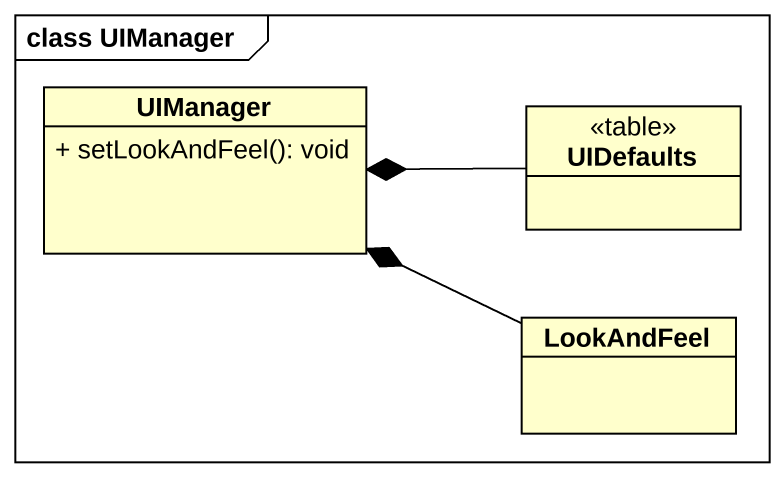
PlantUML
@startuml
mainframe class UIManager
hide circle
hide empty members
skinparam classAttributeIconSize 0
class UIManager {
  + setLookAndFeel(): void
}
class UIDefaults <<table>>
class LookAndFeel
UIDefaults -left-* UIManager
LookAndFeel -left-* UIManager
@enduml
